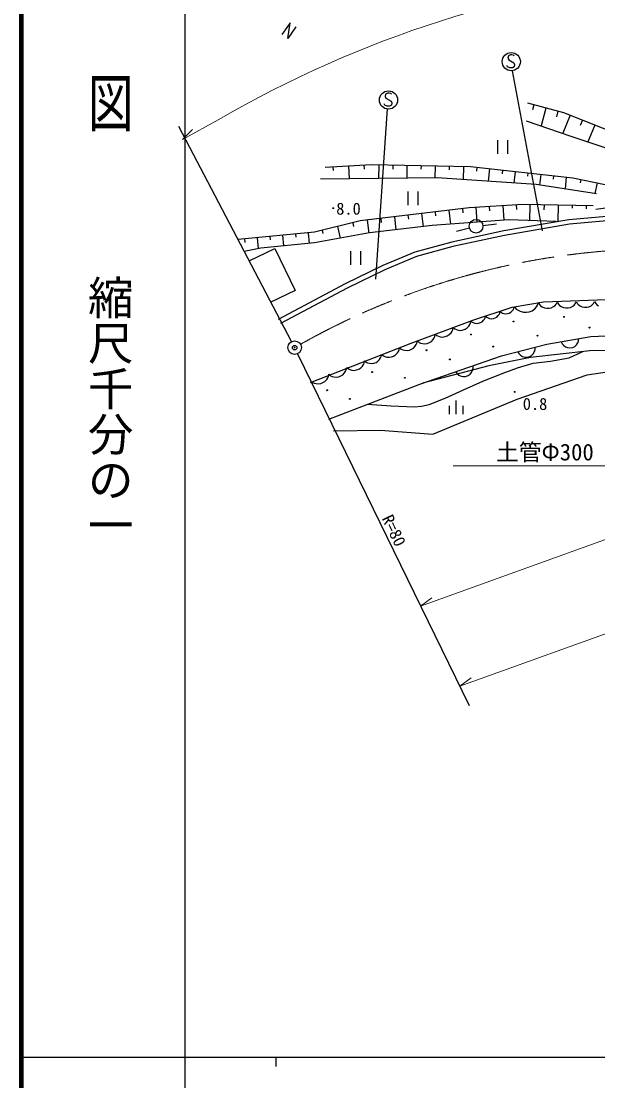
# Model space of a CAD drawing. Units: millimetres, scale not verified. Extents: x 40000 to 680000, y 20000 to 380000.
# Drawn here: x 40000 to 103388, y 202409 to 318887 of the extents above; entities that cross this region are included whole.
import ezdxf
from ezdxf.enums import TextEntityAlignment as Align

# ---------------------------------------------------------------- set-up
doc = ezdxf.new("R2010")
doc.units = ezdxf.units.MM
doc.header["$LTSCALE"] = 1000
doc.header["$PDMODE"] = 32
doc.header["$PDSIZE"] = 500
doc.linetypes.add('CHAIN', pattern=[18.5, 12, -1.5, 3.5, -1.5])
for name, color, linetype, lineweight in [('M-BGD', 7, 'Continuous', 25), ('M-BGD-EXST', 7, 'Continuous', 25), ('M-BMK', 2, 'CHAIN', 13), ('M-BMK-OTRS', 5, 'Continuous', 25), ('M-BMK-SRVR', 3, 'Continuous', 25), ('M-STR-HTXT', 7, 'Continuous', 13), ('M-TTL', 2, 'Continuous', 140), ('M-TTL-BAND', 7, 'Continuous', 25)]:
    doc.layers.add(name, color=color, linetype=linetype, lineweight=lineweight)
doc.layers.add('M-OTRS', color=6, linetype='Continuous')
doc.styles.add('@ＭＳ ゴシック', font='')
doc.styles.add('ＭＳ ゴシック', font='')
doc.styles.get('@ＭＳ ゴシック').set_extended_font_data('@MS Gothic')
doc.styles.get('ＭＳ ゴシック').set_extended_font_data('MS Gothic')

msp = doc.modelspace()

# ---------------------------------------------------------------- linework, layer by layer
at = {"layer": 'M-BGD'}
for p, q in [((99665, 308819), (95686, 309863)), ((96349, 309689), (96203, 309130)), ((97676, 309341), (97161, 307379)), ((99002, 308993), (98840, 308375)), ((107773, 305586), (99665, 308819)), ((95521, 307940), (100409, 306262)), ((100341, 308549), (99548, 306561)), ((101692, 308010), (101462, 307434)), ((103044, 307472), (102304, 305618)), ((92347, 305808), (92347, 304308)), ((93487, 304308), (93487, 305808)), ((100409, 306262), (110039, 303052)), ((73415, 302833), (78522, 303125)), ((74266, 302882), (74289, 302478)), ((75969, 302979), (76050, 301555)), ((77671, 303076), (77697, 302626)), ((78522, 303125), (89393, 302906)), ((79299, 303109), (79268, 301592)), ((80851, 303078), (80843, 302637)), ((82404, 303047), (82376, 301627)), ((83957, 303015), (83949, 302604)), ((85510, 302984), (85484, 301663)), ((87063, 302953), (87055, 302541)), ((88616, 302922), (88587, 301475)), ((89393, 302906), (100628, 301666)), ((90095, 302828), (90047, 302395)), ((91499, 302673), (91346, 301290)), ((92904, 302518), (92860, 302121)), ((94308, 302363), (94169, 301100)), ((95712, 302208), (95673, 301847)), ((97117, 302053), (96987, 300879)), ((98521, 301898), (98480, 301528)), ((99926, 301743), (99783, 300449)), ((85745, 301666), (72904, 301520)), ((96615, 300936), (85745, 301666)), ((103254, 299915), (96615, 300936)), ((100628, 301666), (104203, 300936)), ((101522, 301483), (101444, 301105)), ((103309, 301118), (103069, 299943)), ((82496, 300179), (82496, 298679)), ((83636, 298679), (83636, 300179)), ((89247, 298383), (77282, 296924)), ((88499, 298291), (88558, 297807)), ((95156, 298747), (89247, 298383)), ((89985, 298428), (90087, 296782)), ((91463, 298519), (91493, 298031)), ((92940, 298611), (93039, 297004)), ((94417, 298702), (94449, 298186)), ((102889, 298601), (95156, 298747)), ((95929, 298733), (95896, 296941)), ((97476, 298704), (97466, 298160)), ((99023, 298674), (98990, 296930)), ((100569, 298645), (100564, 298331)), ((102116, 298616), (102110, 298267)), ((79525, 297197), (79577, 296770)), ((81021, 297379), (81195, 295949)), ((82516, 297562), (82569, 297130)), ((84012, 297744), (84188, 296299)), ((93624, 297069), (85161, 296413)), ((85508, 297927), (85562, 297484)), ((87003, 298109), (87192, 296565)), ((100202, 297065), (93045, 295835)), ((98804, 296851), (93624, 297069)), ((107785, 297734), (100202, 297065)), ((107838, 297237), (100266, 296569)), ((77282, 296924), (72248, 295683)), ((73087, 295890), (73173, 295539)), ((74765, 296303), (75079, 295028)), ((76443, 296717), (76545, 296302)), ((78030, 297015), (78203, 295592)), ((85161, 296413), (78303, 295610)), ((89284, 296153), (87838, 295753)), ((90752, 296441), (92241, 296618)), ((100266, 296569), (93140, 295344)), ((72248, 295683), (63835, 294885)), ((64536, 294952), (64574, 294549)), ((65938, 295085), (66053, 293877)), ((67340, 295218), (67374, 294865)), ((68742, 295351), (68853, 294181)), ((70145, 295484), (70178, 295134)), ((71547, 295617), (71657, 294458)), ((78303, 295610), (72248, 294516)), ((93045, 295835), (87342, 294605)), ((93140, 295344), (87462, 294119)), ((66338, 293932), (64518, 293582)), ((65070, 292529), (67881, 293892)), ((72248, 294516), (66338, 293932)), ((67881, 293892), (70114, 289286)), ((76210, 293612), (76210, 292112)), ((77350, 292112), (77350, 293612)), ((87342, 294605), (83290, 293479)), ((87462, 294119), (83454, 293006)), ((83290, 293479), (79760, 292014)), ((83454, 293006), (79966, 291558)), ((79760, 292014), (75619, 290000)), ((79966, 291558), (75846, 289554)), ((70114, 289286), (67446, 287993)), ((75619, 290000), (68263, 286099)), ((75846, 289554), (68497, 285657)), ((93985, 287443), (97415, 288048)), ((96770, 287660), (96883, 287954)), ((96837, 287946), (96967, 287738)), ((96967, 287738), (97095, 287614)), ((97415, 288048), (103367, 288250)), ((98691, 287643), (98814, 287771)), ((98814, 287771), (98937, 287983)), ((98937, 287983), (99066, 287776)), ((99066, 287776), (99195, 287652)), ((100790, 287681), (100914, 287809)), ((100914, 287809), (101036, 288021)), ((101036, 288021), (101160, 287823)), ((101160, 287823), (101282, 287705)), ((101282, 287705), (101444, 287588)), ((102644, 287610), (102802, 287732)), ((102802, 287732), (102920, 287855)), ((102920, 287855), (103036, 288057)), ((103036, 288057), (103166, 287849)), ((103166, 287849), (103294, 287725)), ((103294, 287725), (103464, 287602)), ((103367, 288250), (112044, 288351)), ((89646, 286030), (93985, 287443)), ((92449, 286523), (92548, 286662)), ((92548, 286662), (92614, 286790)), ((92614, 286790), (92659, 286983)), ((92659, 286983), (92799, 286860)), ((92799, 286860), (92920, 286798)), ((92920, 286798), (93071, 286746)), ((93071, 286746), (93283, 286713)), ((93283, 286713), (93476, 286741)), ((93476, 286741), (93659, 286800)), ((93659, 286800), (93832, 286889)), ((93832, 286889), (93985, 287039)), ((93985, 287039), (94078, 287169)), ((94078, 287169), (94140, 287290)), ((94140, 287290), (94183, 287472)), ((94224, 287485), (94430, 287247)), ((94430, 287247), (94618, 287116)), ((94618, 287116), (94859, 286994)), ((94859, 286994), (95206, 286890)), ((95206, 286890), (95535, 286894)), ((95535, 286894), (95854, 286950)), ((95854, 286950), (96163, 287059)), ((96163, 287059), (96454, 287275)), ((96454, 287275), (96639, 287472)), ((96639, 287472), (96770, 287660)), ((97095, 287614), (97265, 287491)), ((97265, 287491), (97519, 287370)), ((97519, 287370), (97772, 287333)), ((97772, 287333), (98024, 287337)), ((98024, 287337), (98275, 287384)), ((98275, 287384), (98525, 287514)), ((98525, 287514), (98691, 287643)), ((99195, 287652), (99365, 287529)), ((99365, 287529), (99619, 287408)), ((99619, 287408), (99872, 287370)), ((99872, 287370), (100124, 287375)), ((100124, 287375), (100375, 287421)), ((100375, 287421), (100625, 287552)), ((100625, 287552), (100790, 287681)), ((101444, 287588), (101686, 287473)), ((101686, 287473), (101927, 287437)), ((101927, 287437), (102167, 287441)), ((102167, 287441), (102406, 287485)), ((102406, 287485), (102644, 287610)), ((82887, 283508), (89646, 286030)), ((89026, 285169), (89218, 285376)), ((89218, 285376), (89330, 285553)), ((89330, 285553), (89404, 285715)), ((89404, 285715), (89448, 285956)), ((89421, 285946), (89570, 285815)), ((89570, 285815), (89698, 285749)), ((89698, 285749), (89859, 285694)), ((89859, 285694), (90084, 285659)), ((90084, 285659), (90289, 285689)), ((90289, 285689), (90483, 285751)), ((90483, 285751), (90667, 285845)), ((90667, 285845), (90830, 286005)), ((90830, 286005), (90929, 286143)), ((90929, 286143), (90995, 286272)), ((90995, 286272), (91040, 286465)), ((91040, 286465), (91189, 286334)), ((91189, 286334), (91317, 286268)), ((91317, 286268), (91478, 286212)), ((91478, 286212), (91703, 286177)), ((91703, 286177), (91908, 286207)), ((91908, 286207), (92102, 286269)), ((92102, 286269), (92286, 286364)), ((92286, 286364), (92449, 286523)), ((85400, 284073), (85473, 284236)), ((85473, 284236), (85517, 284477)), ((85517, 284477), (85709, 284324)), ((85709, 284324), (85871, 284251)), ((85871, 284251), (86073, 284192)), ((86353, 284163), (86604, 284213)), ((86604, 284213), (86840, 284301)), ((86840, 284301), (87061, 284429)), ((87061, 284429), (87252, 284636)), ((87252, 284636), (87365, 284813)), ((87365, 284813), (87439, 284975)), ((87439, 284975), (87483, 285216)), ((87483, 285216), (87674, 285064)), ((87674, 285064), (87837, 284991)), ((87837, 284991), (88038, 284932)), ((88038, 284932), (88319, 284903)), ((88319, 284903), (88569, 284952)), ((88569, 284952), (88805, 285041)), ((88805, 285041), (89026, 285169)), ((97768, 283391), (102629, 284217)), ((102629, 284217), (108775, 284492)), ((71789, 279170), (82887, 283508)), ((83130, 282950), (83321, 283157)), ((83321, 283157), (83434, 283334)), ((83434, 283334), (83508, 283496)), ((83508, 283496), (83552, 283737)), ((83552, 283737), (83744, 283585)), ((83744, 283585), (83906, 283511)), ((83906, 283511), (84108, 283452)), ((84108, 283452), (84388, 283423)), ((84388, 283423), (84638, 283473)), ((84638, 283473), (84874, 283562)), ((84874, 283562), (85095, 283690)), ((85095, 283690), (85287, 283896)), ((85287, 283896), (85400, 284073)), ((86073, 284192), (86353, 284163)), ((92815, 282107), (97768, 283391)), ((96501, 282796), (96520, 283048)), ((99347, 283659), (99466, 283436)), ((99466, 283436), (99618, 283259)), ((99618, 283259), (99849, 283095)), ((99849, 283095), (100066, 283010)), ((100631, 283025), (100855, 283144)), ((100855, 283144), (101032, 283296)), ((101032, 283296), (101195, 283527)), ((101195, 283527), (101280, 283744)), ((101280, 283744), (101319, 283994)), ((79509, 281873), (79579, 282028)), ((79579, 282028), (79621, 282257)), ((79621, 282257), (79813, 282105)), ((79813, 282105), (79975, 282032)), ((79975, 282032), (80177, 281973)), ((80177, 281973), (80457, 281944)), ((80457, 281944), (80708, 281993)), ((80708, 281993), (80944, 282082)), ((80944, 282082), (81165, 282210)), ((81165, 282210), (81356, 282417)), ((81356, 282417), (81469, 282594)), ((81469, 282594), (81542, 282756)), ((81542, 282756), (81586, 282997)), ((81586, 282997), (81778, 282845)), ((81778, 282845), (81941, 282771)), ((81941, 282771), (82142, 282713)), ((82142, 282713), (82422, 282684)), ((82422, 282684), (82673, 282733)), ((82673, 282733), (82909, 282822)), ((82909, 282822), (83130, 282950)), ((83827, 278988), (92815, 282107)), ((95994, 281924), (91408, 281006)), ((94581, 282556), (94718, 282343)), ((94718, 282343), (94883, 282179)), ((94883, 282179), (95126, 282034)), ((95126, 282034), (95350, 281967)), ((95350, 281967), (95602, 281949)), ((95602, 281949), (95912, 282028)), ((95912, 282028), (96125, 282164)), ((102506, 282657), (95994, 281924)), ((96125, 282164), (96289, 282330)), ((96289, 282330), (96434, 282573)), ((96434, 282573), (96501, 282796)), ((100066, 283010), (100316, 282972)), ((100316, 282972), (100631, 283025)), ((121057, 283024), (102506, 282657)), ((75740, 280572), (75784, 280813)), ((75784, 280813), (75976, 280661)), ((77106, 280638), (77327, 280766)), ((77327, 280766), (77519, 280973)), ((77519, 280973), (77632, 281150)), ((77632, 281150), (77705, 281312)), ((77705, 281312), (77749, 281553)), ((77749, 281553), (77932, 281408)), ((77932, 281408), (78087, 281338)), ((78087, 281338), (78279, 281282)), ((78279, 281282), (78545, 281254)), ((78545, 281254), (78784, 281301)), ((78784, 281301), (79009, 281386)), ((79009, 281386), (79219, 281508)), ((79219, 281508), (79402, 281705)), ((79402, 281705), (79509, 281873)), ((91408, 281006), (84122, 279091)), ((89625, 280513), (89673, 280741)), ((89673, 280741), (89670, 280994)), ((73588, 279493), (73701, 279670)), ((73701, 279670), (73774, 279832)), ((73774, 279832), (73818, 280073)), ((73818, 280073), (74010, 279921)), ((74010, 279921), (74173, 279848)), ((74173, 279848), (74374, 279789)), ((74374, 279789), (74654, 279760)), ((74654, 279760), (74905, 279809)), ((74905, 279809), (75141, 279898)), ((75141, 279898), (75362, 280026)), ((75362, 280026), (75553, 280233)), ((75553, 280233), (75666, 280410)), ((75666, 280410), (75740, 280572)), ((75976, 280661), (76138, 280587)), ((76138, 280587), (76340, 280529)), ((76340, 280529), (76620, 280500)), ((76620, 280500), (76870, 280549)), ((76870, 280549), (77106, 280638)), ((87781, 280338), (87935, 280137)), ((87935, 280137), (88114, 279988)), ((88114, 279988), (88369, 279864)), ((88369, 279864), (88597, 279817)), ((88597, 279817), (88850, 279820)), ((88850, 279820), (89152, 279925)), ((89152, 279925), (89353, 280080)), ((89353, 280080), (89502, 280259)), ((89502, 280259), (89625, 280513)), ((94526, 277338), (102231, 279997)), ((102231, 279997), (105899, 280548)), ((71853, 279334), (72045, 279181)), ((72045, 279181), (72207, 279108)), ((72207, 279108), (72409, 279049)), ((72409, 279049), (72689, 279020)), ((72689, 279020), (72940, 279069)), ((72940, 279069), (73176, 279158)), ((73176, 279158), (73397, 279286)), ((73397, 279286), (73588, 279493)), ((73829, 275136), (83827, 278988)), ((85262, 273485), (94526, 277338)), ((87041, 276592), (87041, 275692)), ((87791, 277192), (87791, 275692)), ((88541, 276592), (88541, 275692)), ((74348, 273852), (79484, 273944)), ((79484, 273944), (85262, 273485))]:
    msp.add_line(p, q, dxfattribs=at)
for points in [[(110926, 298939), (107933, 298722), (104796, 298390), (103170, 298173)], [(78075, 276783), (80662, 276595), (83226, 276509), (84021, 276578), (84864, 276760), (86614, 277454), (88620, 278366), (90762, 279319), (93179, 280278), (94571, 280791), (96300, 281298), (98185, 281526), (100236, 281896), (101741, 282578)]]:
    msp.add_lwpolyline(points, dxfattribs=at)
for centre, radius in [((74308, 298336), 50), ((74308, 298336), 30), ((74308, 298336), 10), ((90007, 296352), 750), ((94123, 285880), 50), ((94123, 285880), 30), ((94123, 285880), 10), ((99672, 286381), 50), ((99672, 286381), 30), ((99672, 286381), 10), ((89448, 284450), 50), ((89448, 284450), 30), ((89448, 284450), 10), ((96744, 284318), 50), ((96744, 284318), 30), ((96744, 284318), 10), ((102488, 285210), 50), ((102488, 285210), 30), ((102488, 285210), 10), ((91900, 283118), 50), ((91900, 283118), 30), ((91900, 283118), 10), ((84572, 282718), 50), ((84572, 282718), 30), ((84572, 282718), 10), ((87130, 281706), 50), ((87130, 281706), 30), ((87130, 281706), 10), ((78577, 280320), 50), ((78577, 280320), 30), ((78577, 280320), 10), ((82174, 279681), 50), ((82174, 279681), 30), ((82174, 279681), 10), ((73647, 278322), 50), ((73647, 278322), 30), ((73647, 278322), 10), ((76125, 277363), 50), ((76125, 277363), 30), ((76125, 277363), 10), ((94249, 278130), 50), ((94249, 278130), 30), ((94249, 278130), 10)]:
    msp.add_circle(centre, radius, dxfattribs=at)
at = {"layer": 'M-BGD-EXST'}
for p, q in [((93552, 315080), (93512, 314840)), ((93512, 314840), (93592, 314640)), ((93792, 315200), (93552, 315080)), ((93592, 314640), (94152, 314320)), ((93952, 315200), (93792, 315200)), ((94112, 315160), (93952, 315200)), ((94192, 315080), (94112, 315160)), ((93472, 313880), (93392, 314000)), ((93712, 313760), (93472, 313880)), ((93992, 313760), (93712, 313760)), ((93956, 313448), (97265, 295851)), ((94192, 313880), (93992, 313760)), ((94152, 314320), (94232, 314120)), ((94232, 314120), (94192, 313880)), ((80063, 310865), (80023, 310625)), ((80023, 310625), (80103, 310425)), ((80303, 310985), (80063, 310865)), ((80103, 310425), (80663, 310105)), ((80463, 310985), (80303, 310985)), ((80623, 310945), (80463, 310985)), ((80703, 310865), (80623, 310945)), ((80663, 310105), (80743, 309905)), ((80743, 309905), (80703, 309665)), ((78977, 290534), (80256, 309235)), ((79983, 309665), (79903, 309785)), ((80223, 309545), (79983, 309665)), ((80503, 309545), (80223, 309545)), ((80703, 309665), (80503, 309545))]:
    msp.add_line(p, q, dxfattribs=at)
for centre in [(93872, 314440), (80383, 310225)]:
    msp.add_circle(centre, 1000, dxfattribs=at)
at = {"layer": 'M-BMK'}
msp.add_arc((110766, 212336), 81553, 76.12019, 119.4158, dxfattribs=at)
at = {"layer": 'M-BMK-OTRS'}
for p, q in [((69713, 283668), (57325, 307310)), ((70390, 282330), (89264, 243678))]:
    msp.add_line(p, q, dxfattribs=at)
at = {"layer": 'M-BMK-SRVR'}
for p, q in [((69552, 318714), (68670, 317440)), ((69320, 316987), (69552, 318714)), ((70205, 318251), (69320, 316987))]:
    msp.add_line(p, q, dxfattribs=at)
for radius in [750, 30]:
    msp.add_circle((70061, 283004), radius, dxfattribs=at)
at = {"layer": 'M-OTRS'}
msp.add_point((70061, 283004), dxfattribs=at)
at = {"layer": 'M-STR-HTXT'}
for p, q in [((61737, 308082), (57723, 305893)), ((57723, 305893), (58839, 306980)), ((87487, 270002), (119844, 270002)), ((108729, 263550), (83881, 254578)), ((83881, 254578), (85149, 255482)), ((113949, 255055), (88215, 245798)), ((88215, 245798), (89484, 246701))]:
    msp.add_line(p, q, dxfattribs=at)
msp.add_arc((123596, 201633), 123118, 70.72428, 120.16141, dxfattribs=at)
at = {"layer": 'M-TTL'}
msp.add_line((40000, 380000), (40000, 20000), dxfattribs=at)
at = {"layer": 'M-TTL-BAND'}
for p, q in [((58000, 370000), (58000, 20000)), ((40000, 205000), (579000, 205000)), ((68000, 205000), (68000, 204000))]:
    msp.add_line(p, q, dxfattribs=at)

# ---------------------------------------------------------------- texts
at = {"layer": 'M-BGD', "style": 'ＭＳ ゴシック'}
for s, p in [('8.0', (74634, 297223)), ('0.8', (95139, 275762))]:
    msp.add_text(s, height=1320, dxfattribs=at).set_placement(p, align=Align.BOTTOM_LEFT)
at = {"layer": 'M-STR-HTXT', "style": 'ＭＳ ゴシック'}
msp.add_text('土管Φ300 L=14.0', height=1833, dxfattribs=at).set_placement((92201, 270056), align=Align.BOTTOM_LEFT)
msp.add_text('R=80', height=1320, rotation=295.6, dxfattribs=at).set_placement((79258, 264065), align=Align.BOTTOM_LEFT)
at = {"layer": 'M-TTL-BAND', "style": '@ＭＳ ゴシック', "width": 1.4}
msp.add_text('平  面  図', height=3666, rotation=270, dxfattribs=at).set_placement((49777, 306475), align=Align.MIDDLE_RIGHT)
at = {"layer": 'M-TTL-BAND', "style": '@ＭＳ ゴシック'}
msp.add_text('縮尺千分の一', height=3666, rotation=270, dxfattribs=at).set_placement((49777, 261030), align=Align.MIDDLE_RIGHT)

doc.saveas('drawing.dxf')
